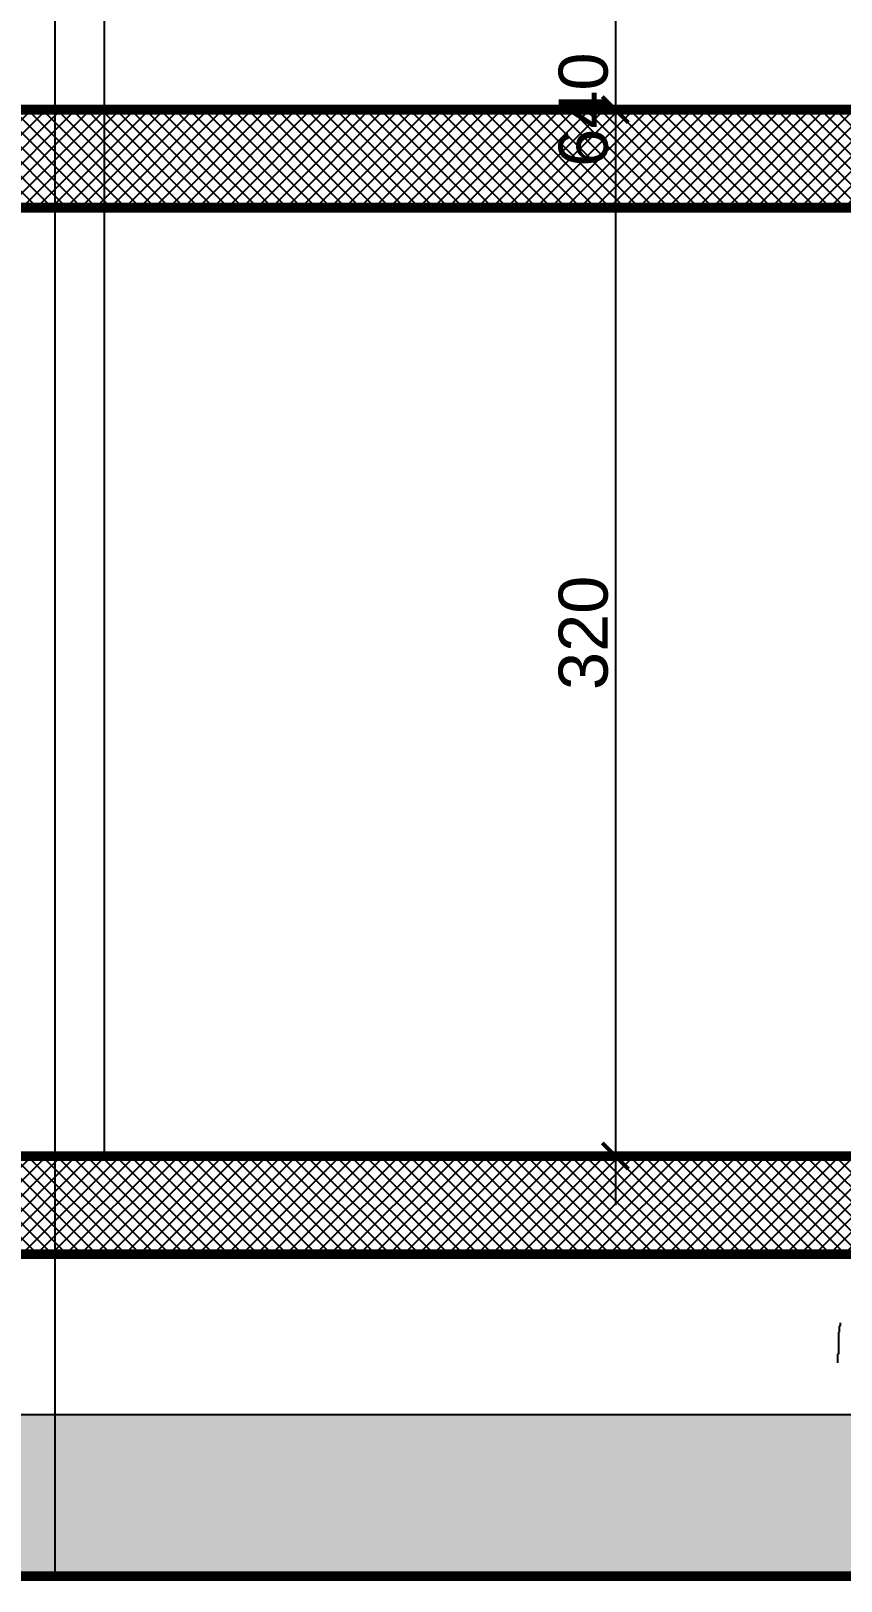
# Model space of a CAD drawing. Extents: x 250879 to 348495, y -51522 to -9360.
# Drawn here: x 283090.6 to 283338.3, y -30426.9 to -29953 of the extents above; entities that cross this region are included whole.
import ezdxf

# ---------------------------------------------------------------- set-up
doc = ezdxf.new("R2010")
doc.units = 0
doc.layers.get('0').update_dxf_attribs({"linetype": 'CONTINUOUS'})
doc.layers.get('DEFPOINTS').update_dxf_attribs({"color": 9, "linetype": 'CONTINUOUS'})
for name, color, linetype in [('AXIS', 1, 'CONTINUOUS'), ('CURTAIN', 150, 'CONTINUOUS'), ('WALL', 7, 'CONTINUOUS')]:
    doc.layers.add(name, color=color, linetype=linetype)
doc.layers.add('int fram for glaz& landscap obj.', color=252, linetype='CONTINUOUS', lineweight=15)
doc.layers.add('VIS', color=8, linetype='CONTINUOUS', lineweight=18)
doc.styles.get("Standard").update_dxf_attribs({"font": 'sanss___.ttf', "height": 15})
doc.dimstyles.new('STANDARD$0', dxfattribs={"dimscale": 0, "dimtxt": 12, "dimasz": 8, "dimexe": 15, "dimexo": 0.0625, "dimgap": 2, "dimtad": 1, "dimdec": 0, "dimzin": 0, "dimdsep": 46, "dimtxsty": 'Standard', "dimblk1": 'ARCHTICK', "dimblk2": 'ARCHTICK', "dimsah": 1, "dimcen": 0.09, "dimdle": 15, "dimclrd": 3, "dimclre": 3, "dimclrt": 3, "dimazin": 0, "dimtfac": 1, "dimtdec": 0, "dimtofl": 0, "dimtmove": 1, "dimatfit": 3, "dimldrblk": 'ARCHTICK', "dimfxl": 1.0455, "dimfxlon": 1, "dimtolj": 1, "dimtzin": 0, "dimarcsym": 0})

# ---------------------------------------------------------------- blocks, each defined once
blk = doc.blocks.new('_ARCHTICK')
at = {"color": 0, "linetype": 'ByBlock', "const_width": 0.15}
blk.add_lwpolyline([(-0.5, -0.5), (0.5, 0.5)], dxfattribs=at)
blk = doc.blocks.new('*D455')
at = {"layer": 'DEFPOINTS', "color": 0, "linetype": 'Continuous', "transparency": 16777216}
for p in [(283269.29, -29657.01), (283269.29, -29977.01), (283269.29, -29977.01)]:
    blk.add_point(p, dxfattribs=at)
at = {"layer": 'WALL', "color": 3, "linetype": 'Continuous', "lineweight": -2, "transparency": 16777216}
for p, q in [((283269.29, -29642.01), (283269.29, -29992.01)), ((283269.29, -29657.01), (283254.29, -29657.01)), ((283269.29, -29977.01), (283254.29, -29977.01))]:
    blk.add_line(p, q, dxfattribs=at)
at = {"layer": 'WALL', "color": 3, "linetype": 'Continuous', "lineweight": -2, "transparency": 16777216, "xscale": 8, "yscale": 8, "zscale": 8}
for p, rotation in [((283269.29, -29657.01), 90), ((283269.29, -29977.01), 270)]:
    blk.add_blockref('_ARCHTICK', p, dxfattribs=dict(at, rotation=rotation))
at = {"layer": 'WALL', "color": 3, "linetype": 'Continuous', "transparency": 16777216, "insert": (283259.55, -29817.01), "char_height": 15, "attachment_point": 5, "rotation": 90}
blk.add_mtext('\\A1;320', dxfattribs=at)
blk = doc.blocks.new('*D456')
at = {"layer": 'DEFPOINTS', "color": 0, "linetype": 'Continuous', "transparency": 16777216}
for p in [(283269.29, -29977.01), (283157.99, -30297.01), (283269.29, -30297.01)]:
    blk.add_point(p, dxfattribs=at)
at = {"layer": 'WALL', "color": 3, "linetype": 'Continuous', "lineweight": -2, "transparency": 16777216}
for p, q in [((283269.29, -29962.01), (283269.29, -30312.01)), ((283269.29, -29977.01), (283254.29, -29977.01)), ((283268.24, -30297.01), (283284.29, -30297.01))]:
    blk.add_line(p, q, dxfattribs=at)
at = {"layer": 'WALL', "color": 3, "linetype": 'Continuous', "lineweight": -2, "transparency": 16777216, "xscale": 8, "yscale": 8, "zscale": 8}
for p, rotation in [((283269.29, -29977.01), 90), ((283269.29, -30297.01), 270)]:
    blk.add_blockref('_ARCHTICK', p, dxfattribs=dict(at, rotation=rotation))
at = {"layer": 'WALL', "color": 3, "linetype": 'Continuous', "transparency": 16777216, "insert": (283259.55, -30137.01), "char_height": 15, "attachment_point": 5, "rotation": 90}
blk.add_mtext('\\A1;320', dxfattribs=at)
blk = doc.blocks.new('*D463')
at = {"layer": 'DEFPOINTS', "color": 0, "linetype": 'Continuous', "transparency": 16777216}
for p in [(283269.29, -29977.01), (283157.99, -30297.01), (283269.29, -30297.01)]:
    blk.add_point(p, dxfattribs=at)
at = {"layer": 'WALL', "color": 3, "linetype": 'Continuous', "lineweight": -2, "transparency": 16777216}
for p, q in [((283269.29, -29962.01), (283269.29, -30312.01)), ((283269.29, -29977.01), (283254.29, -29977.01)), ((283268.24, -30297.01), (283284.29, -30297.01))]:
    blk.add_line(p, q, dxfattribs=at)
at = {"layer": 'WALL', "color": 3, "linetype": 'Continuous', "lineweight": -2, "transparency": 16777216, "xscale": 8, "yscale": 8, "zscale": 8}
for p, rotation in [((283269.29, -29977.01), 90), ((283269.29, -30297.01), 270)]:
    blk.add_blockref('_ARCHTICK', p, dxfattribs=dict(at, rotation=rotation))
at = {"layer": 'WALL', "color": 3, "linetype": 'Continuous', "transparency": 16777216, "insert": (283259.55, -30137.01), "char_height": 15, "attachment_point": 5, "rotation": 90}
blk.add_mtext('\\A1;320', dxfattribs=at)

msp = doc.modelspace()

# ---------------------------------------------------------------- hatches: boundary and pattern name
at = {"layer": 'AXIS'}
h = msp.add_hatch(dxfattribs=at)
h.set_pattern_fill('ANSI37', color=256, style=0)
h.set_pattern_definition([(45, (10887.426, -3560), (-2.24506403, 2.24506403), []), (135, (10887.426, -3560), (-2.24506403, -2.24506403), [])])
h.paths.add_polyline_path([(281097.67941, -29977.00774), (281097.67941, -30007.00774), (283913.00858, -30007.00774), (283913.00858, -29977.00774)])
h = msp.add_hatch(dxfattribs=at)
h.set_pattern_fill('ANSI37', color=256, style=0)
h.set_pattern_definition([(45, (10887.426, -3880), (-2.24506403, 2.24506403), []), (135, (10887.426, -3880), (-2.24506403, -2.24506403), [])])
h.paths.add_polyline_path([(280918.80191, -30297.00774), (280918.80191, -30327.00774), (283913.00858, -30327.00774), (283913.00858, -30297.00774)])
at = {"layer": 'int fram for glaz& landscap obj.'}
h = msp.add_hatch(dxfattribs=at)
h.set_pattern_fill('EARTH', color=256, scale=4, angle=45, style=0)
h.paths.add_polyline_path([(284335.46469, -29761.00774), (284163.17317, -29761.00774), (284163.17317, -29977.00774), (284284.10631, -29977.00774)])
h.paths.add_polyline_path([(284284.10631, -29977.00774), (284163.17317, -29977.00774), (284163.17317, -30297.00774), (284208.01983, -30297.00774)])
h.paths.add_polyline_path([(284208.01983, -30297.00774), (284163.17317, -30297.00774), (284163.17317, -30375.98063), (284117.727, -30375.98063), (283498.00858, -30375.98063), (283498.00858, -30425.43117), (284177.48456, -30425.43117)])
h.paths.add_polyline_path([(283498.00858, -30375.98063), (283475.2855, -30375.98063), (283098.00858, -30375.98063), (283098.00858, -30425.43117), (283286.94433, -30425.43117), (283498.00858, -30425.43117)])
h.paths.add_polyline_path([(283098.00858, -30375.98063), (282698.00858, -30375.98063), (282698.00858, -30425.43117), (283098.00858, -30425.43117)])
h.paths.add_polyline_path([(282698.00858, -30375.98063), (282675.2855, -30375.98063), (282298.00858, -30375.98063), (282298.00858, -30425.43117), (282421.4708, -30425.43117), (282698.00858, -30425.43117)])

# ---------------------------------------------------------------- linework, layer by layer
at = {"layer": 'AXIS'}
msp.add_line((283098.00858, -30425.43117), (283098.00858, -25587.93013), dxfattribs=at)
at = {"layer": 'CURTAIN', "linetype": 'Continuous'}
msp.add_line((283113.00858, -29657.00774), (283113.00858, -30297.00774), dxfattribs=at)
at = {"layer": 'VIS', "ltscale": 0.0001}
for p, q in [((280450.27447, -29977.00774), (284658.39662, -29977.00774)), ((280450.27447, -30297.00774), (284658.39662, -30297.00774))]:
    msp.add_line(p, q, dxfattribs=at)
at = {"layer": 'WALL', "color": 3, "linetype": 'Continuous'}
for p, q in [((283269.28765, -29642.00774), (283269.28765, -30312.00774)), ((283269.28765, -30297.00774), (283254.28765, -30297.00774))]:
    msp.add_line(p, q, dxfattribs=at)
at = {"layer": 'WALL', "linetype": 'Continuous'}
for p, q in [((283338.02612, -30347.93966), (283338.02612, -30348.98154)), ((283337.76607, -30350.80434), (283337.50507, -30350.80434)), ((283337.50507, -30350.80434), (283337.50507, -30357.57558)), ((283338.02612, -30348.98154), (283337.76607, -30348.98154)), ((283337.76607, -30348.98154), (283337.76607, -30350.80434)), ((283337.50507, -30357.57558), (283337.24407, -30357.57558)), ((283337.24407, -30357.57558), (283337.24407, -30360.18027)), ((281922.31518, -30375.98063), (284157.73457, -30375.98063))]:
    msp.add_line(p, q, dxfattribs=at)
at = {"layer": 'WALL', "linetype": 'Continuous', "const_width": 3}
for points in [[(280759.65949, -29757.00774), (280752.47313, -29761.00774), (280752.47313, -30327.00774), (283913.00858, -30327.00774), (283913.00858, -30297.00774)], [(284336.41577, -29757.00774), (284177.48456, -30425.43117), (283286.94433, -30425.43117), (283286.94433, -30425.43117), (282421.4708, -30425.43117), (282421.4708, -30425.43117)], [(283913.00858, -29977.00774), (281097.67941, -29977.00774)], [(283913.00858, -29977.00774), (281097.67941, -29977.00774)], [(281097.67941, -30007.00774), (283913.00858, -30007.00774), (283913.00858, -29977.00774)], [(283913.00858, -30297.00774), (280752.47313, -30297.00774)], [(283913.00858, -30297.00774), (280752.47313, -30297.00774)]]:
    msp.add_lwpolyline(points, dxfattribs=at)
at = {"layer": 'WALL', "linetype": 'Continuous'}
for points in [[(281097.67941, -30007.00774), (283913.00858, -30007.00774), (283913.00858, -29977.00774), (281097.67941, -29977.00774)], [(280869.5634, -30327.00774), (283913.00858, -30327.00774), (283913.00858, -30297.00774), (280752.47313, -30297.00774)]]:
    msp.add_lwpolyline(points, dxfattribs=at)

# ---------------------------------------------------------------- block references
at = {"layer": 'WALL', "color": 3, "linetype": 'Continuous', "xscale": 8, "yscale": 8, "zscale": 8, "rotation": 270}
msp.add_blockref('_ARCHTICK', (283269.28765, -30297.00774), dxfattribs=at)

# ---------------------------------------------------------------- texts
at = {"layer": 'WALL', "color": 3, "linetype": 'Continuous', "insert": (283259.55103, -29977.00774), "char_height": 15, "attachment_point": 5, "rotation": 90}
msp.add_mtext('\\A1;640', dxfattribs=at)

# ---------------------------------------------------------------- dimensions: what is measured, and where the dimension line sits
at = {"layer": 'WALL', "linetype": 'Continuous'}
for base, p1, p2, picture, middle in [((283269.28765, -29977.00774), (283269.28765, -29657.00774), (283269.28765, -29977.00774), '*D455', (283259.55103, -29817.00774)), ((283269.28765, -30297.00774), (283269.28765, -29977.00774), (283157.98649, -30297.00774), '*D456', (283259.55103, -30137.00774)), ((283269.28765, -30297.00774), (283269.28765, -29977.00774), (283157.98649, -30297.00774), '*D463', (283259.55103, -30137.00774))]:
    dim = msp.add_linear_dim(base=base, p1=p1, p2=p2, angle=90, dimstyle='STANDARD$0', override={"dimscale": 1}, dxfattribs=at)
    dim.commit()
    dim.dimension.update_dxf_attribs({"geometry": picture, "text_midpoint": middle})

doc.saveas('drawing.dxf')
